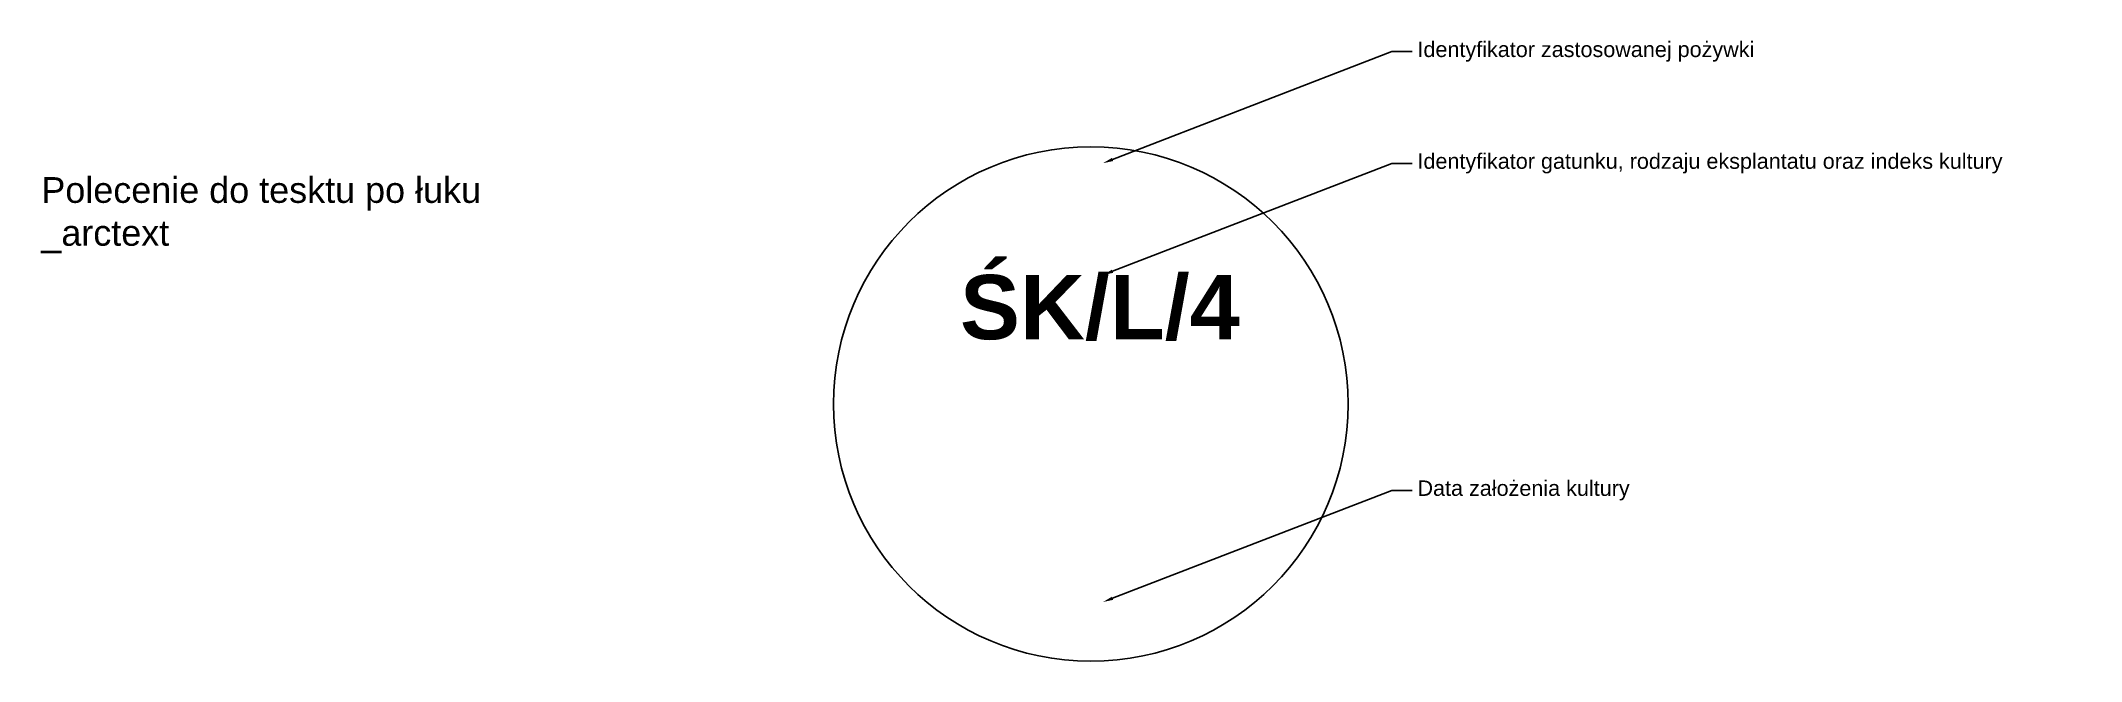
# Model space of a CAD drawing. Header units: millimetres. Extents: x 43276 to 44069, y 62294 to 62535.
import ezdxf
from ezdxf import colors
from ezdxf.entities.mleader import LeaderData, LeaderLine
from ezdxf.math import Vec2, Vec3

# ---------------------------------------------------------------- set-up
doc = ezdxf.new("R2010")
doc.units = ezdxf.units.MM
doc.layers.add('Wydruk', color=7, linetype='Continuous')
doc.layers.add('Wymiarowanie', color=242, linetype='Continuous')
doc.styles.get("Standard").update_dxf_attribs({"font": 'arial.ttf'})

msp = doc.modelspace()

# ---------------------------------------------------------------- linework, layer by layer
at = {"layer": 'Wydruk'}
msp.add_circle((43684.04, 62394.14), 100, dxfattribs=at)
for start, end in [(0, 180), (180, 0)]:
    msp.add_arc((43684.04, 62394.14), 100, start, end, dxfattribs=at)

# ---------------------------------------------------------------- texts
at = {"layer": 'Wydruk', "insert": (43594.24, 62444.32), "char_height": 25, "width": 186.5872, "attachment_point": 1}
msp.add_mtext('\\pxqc;{\\fArial|b1|i0|c238|p34;ŚK/L/4}', dxfattribs=at)
at = {"layer": 'Wymiarowanie', "insert": (43276.23, 62482.35), "char_height": 10, "width": 191.9702, "attachment_point": 1}
msp.add_mtext('Polecenie do tesktu po łuku\\P_arctext', dxfattribs=at)

# ---------------------------------------------------------------- leaders
at = {"layer": 'Wydruk'}
ml = msp.add_multileader_mtext('Standard', dxfattribs=at)
ml.set_content('Identyfikator zastosowanej pożywki', color=256)
ml.set_leader_properties()
ml.build(insert=Vec2(0, 0))
ctx = ml.context
ctx.base_point, ctx.char_height, ctx.plane_origin = Vec3(43808.95, 62531.17), 6, Vec3(43688.74, 62487.78)
notes = []
notes.append((ctx, [(0, (1, 1, 0), (43800.95, 62531.17), (1, 0), 8, [(0, [(43688.74, 62487.78)], 0, [])])]))
ctx.mtext.insert, ctx.mtext.width, ctx.mtext.flow_direction = Vec3(43810.95, 62535.05), 257.9076, 5
ml = msp.add_multileader_mtext('Standard', dxfattribs=at)
ml.set_content('Identyfikator gatunku, rodzaju eksplantatu oraz indeks kultury', color=256)
ml.set_leader_properties()
ml.build(insert=Vec2(0, 0))
ctx = ml.context
ctx.base_point, ctx.char_height, ctx.plane_origin = Vec3(43808.95, 62487.71), 6, Vec3(43688.74, 62444.32)
notes.append((ctx, [(0, (1, 1, 0), (43800.95, 62487.71), (1, 0), 8, [(0, [(43688.74, 62444.32)], 0, [])])]))
ctx.mtext.insert, ctx.mtext.width, ctx.mtext.flow_direction = Vec3(43810.95, 62491.6), 257.9076, 5
ml = msp.add_multileader_mtext('Standard', dxfattribs=at)
ml.set_content('Data założenia kultury', color=256)
ml.set_leader_properties()
ml.build(insert=Vec2(0, 0))
ctx = ml.context
ctx.base_point, ctx.char_height, ctx.plane_origin = Vec3(43808.95, 62360.55), 6, Vec3(43688.74, 62317.16)
notes.append((ctx, [(0, (1, 1, 0), (43800.95, 62360.55), (1, 0), 8, [(0, [(43688.74, 62317.16)], 0, [])])]))
ctx.mtext.insert, ctx.mtext.width, ctx.mtext.flow_direction = Vec3(43810.95, 62364.43), 257.9076, 5
for ctx, leaders in notes:
    for number, flags, end, landing, length, lines in leaders:
        leader = LeaderData()
        leader.index, (leader.has_last_leader_line, leader.has_dogleg_vector, leader.attachment_direction) = number, flags
        leader.last_leader_point, leader.dogleg_vector, leader.dogleg_length = Vec3(end), Vec3(landing), length
        for number, points, colour, breaks in lines:
            line = LeaderLine()
            line.index, line.vertices, line.color, line.breaks = number, Vec3.list(points), colors.encode_raw_color(colour), breaks
            leader.lines.append(line)
        ctx.leaders.append(leader)

doc.saveas('drawing.dxf')
